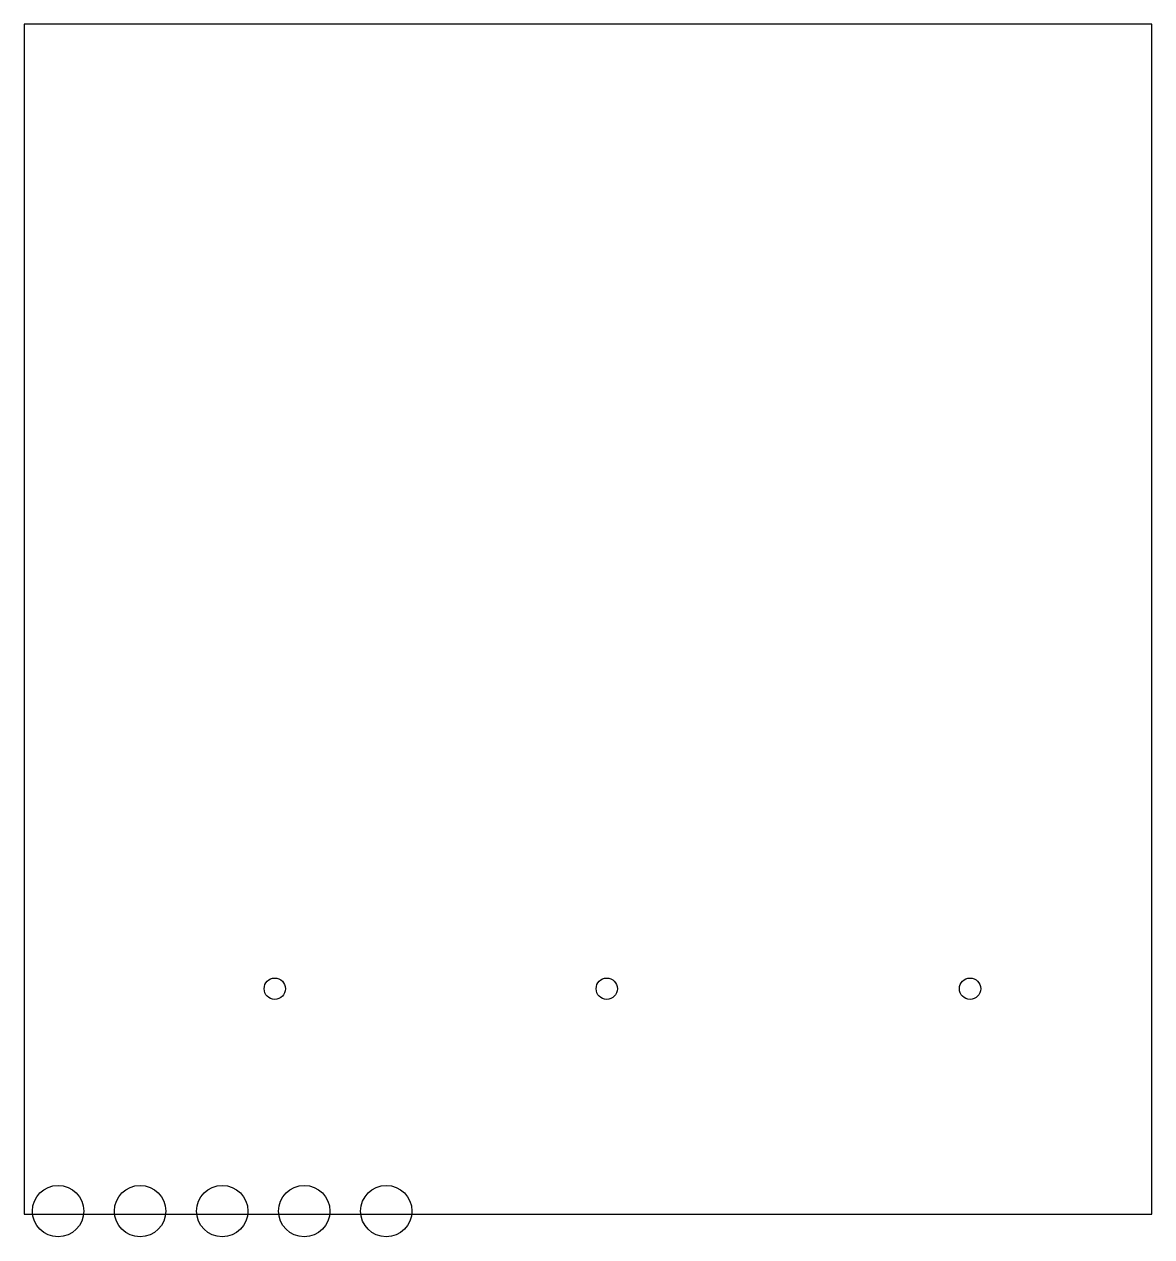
# Model space of a CAD drawing. Header units: millimetres. Extents: x 0 to 180, y -4 to 190.
import ezdxf

# ---------------------------------------------------------------- set-up
doc = ezdxf.new("R2010")
doc.units = ezdxf.units.MM

msp = doc.modelspace()

# ---------------------------------------------------------------- linework, layer by layer
at = {"layer": 'Edge.Cuts'}
msp.add_lwpolyline([(0, 0), (180, 0), (180, 190), (0, 190)], close=True, dxfattribs=at)
for centre, radius in [((40, 36), 1.7), ((93, 36), 1.7), ((151, 36), 1.7), ((5.4, 0.5), 4.1), ((18.5, 0.5), 4.1), ((31.6, 0.5), 4.1), ((44.7, 0.5), 4.1), ((57.8, 0.5), 4.1)]:
    msp.add_circle(centre, radius, dxfattribs=at)

doc.saveas('drawing.dxf')
